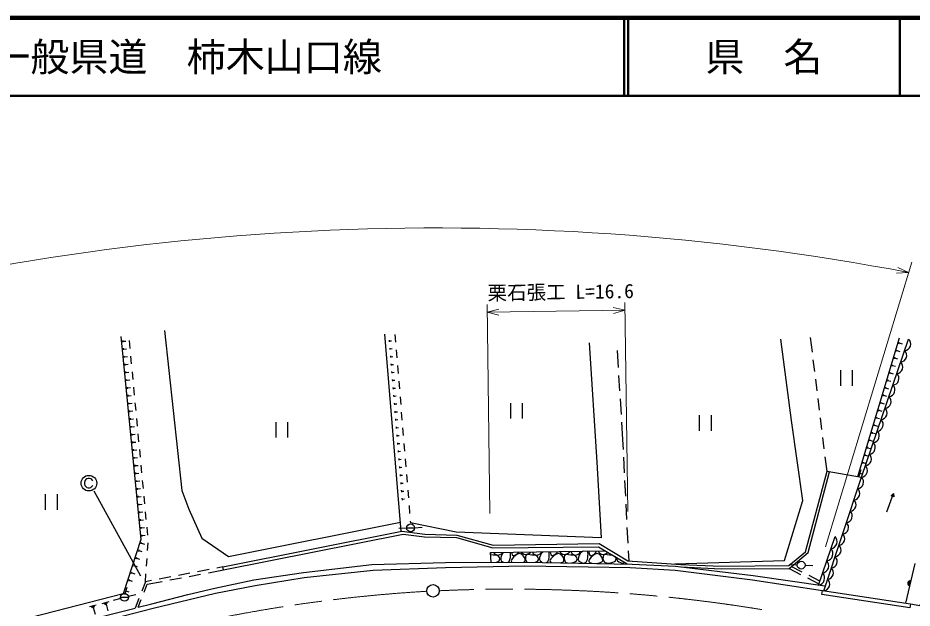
# Model space of a CAD drawing. Units: millimetres, scale not verified. Extents: x 40000 to 680000, y 20000 to 380000.
# Drawn here: x 220146 to 334593, y 304410 to 380000 of the extents above; entities that cross this region are included whole.
import ezdxf
from ezdxf.enums import TextEntityAlignment as Align

# ---------------------------------------------------------------- set-up
doc = ezdxf.new("R2010")
doc.units = ezdxf.units.MM
doc.header["$LTSCALE"] = 1000
doc.linetypes.add('CHAIN', pattern=[18.5, 12, -1.5, 3.5, -1.5])
for name, color, linetype, lineweight in [('M-BGD', 7, 'Continuous', 25), ('M-BGD-EXST', 7, 'Continuous', 25), ('M-BMK', 2, 'CHAIN', 13), ('M-BMK-SRVR', 3, 'Continuous', 25), ('M-STR-HTXT', 7, 'Continuous', 13), ('M-STR-STR1', 1, 'Continuous', 25), ('M-STR-STRC', 7, 'Continuous', 25), ('M-TTL', 2, 'Continuous', 140), ('M-TTL-LINE', 7, 'Continuous', 50)]:
    doc.layers.add(name, color=color, linetype=linetype, lineweight=lineweight)
doc.layers.add('M-TTL-TXT', color=7, linetype='Continuous')
doc.styles.add('ＭＳ ゴシック', font='')
doc.styles.get('ＭＳ ゴシック').set_extended_font_data('MS Gothic')

msp = doc.modelspace()

# ---------------------------------------------------------------- linework, layer by layer
at = {"layer": 'M-BGD'}
for p, q in [((269191, 314241), (267128, 339490)), ((268395, 339461), (268478, 338464)), ((321823, 337199), (321594, 339064)), ((327654, 321259), (332989, 339004)), ((233579, 338479), (233559, 338678)), ((233569, 338579), (233967, 338618)), ((233677, 337484), (233658, 337683)), ((233668, 337583), (234066, 337623)), ((234514, 337667), (234420, 338662)), ((267709, 338519), (267692, 338728)), ((267700, 338623), (267961, 338645)), ((267791, 337512), (267774, 337721)), ((267783, 337617), (268044, 337638)), ((332902, 338269), (332960, 338460)), ((332931, 338364), (333314, 338249)), ((233776, 336489), (233756, 336688)), ((233766, 336588), (234164, 336628)), ((234702, 335676), (234608, 336671)), ((267873, 336505), (267856, 336715)), ((267865, 336610), (268127, 336631)), ((268560, 337467), (268642, 336471)), ((297013, 335211), (296878, 337414)), ((332327, 336353), (332384, 336545)), ((332614, 337311), (332672, 337502)), ((332643, 337407), (333026, 337291)), ((233875, 335494), (233855, 335693)), ((233865, 335593), (234263, 335633)), ((267956, 335496), (267939, 335707)), ((267947, 335602), (268210, 335623)), ((268724, 335474), (268807, 334478)), ((322129, 334717), (321946, 336206)), ((332039, 335396), (332096, 335587)), ((332067, 335491), (332450, 335376)), ((332355, 336449), (332738, 336334)), ((233974, 334499), (233954, 334698)), ((233964, 334598), (234362, 334638)), ((234889, 333684), (234795, 334680)), ((268038, 334488), (268021, 334699)), ((268030, 334593), (268294, 334615)), ((297195, 332217), (297074, 334213)), ((325430, 334889), (325430, 332889)), ((326930, 334889), (326930, 332889)), ((331751, 334438), (331808, 334629)), ((331779, 334534), (332163, 334418)), ((234072, 333503), (234053, 333702)), ((234063, 333603), (234461, 333642)), ((268121, 333478), (268103, 333690)), ((268112, 333584), (268377, 333606)), ((268889, 333481), (268971, 332484)), ((322434, 332236), (322251, 333725)), ((331463, 333480), (331520, 333672)), ((331492, 333576), (331875, 333461)), ((234171, 332508), (234151, 332707)), ((234161, 332608), (234559, 332647)), ((235077, 331693), (234983, 332689)), ((268203, 332468), (268186, 332680)), ((268195, 332574), (268460, 332596)), ((331175, 332523), (331232, 332714)), ((331204, 332618), (331587, 332503)), ((234270, 331513), (234250, 331712)), ((234260, 331613), (234658, 331652)), ((268286, 331457), (268268, 331670)), ((268277, 331564), (268544, 331585)), ((269053, 331488), (269136, 330491)), ((297378, 329223), (297256, 331219)), ((322740, 329755), (322557, 331244)), ((330599, 330607), (330657, 330799)), ((330887, 331565), (330945, 331756)), ((330916, 331661), (331299, 331546)), ((234369, 330518), (234349, 330717)), ((234359, 330618), (234757, 330657)), ((234467, 329523), (234448, 329722)), ((234458, 329623), (234856, 329662)), ((235264, 329702), (235170, 330698)), ((268369, 330446), (268351, 330659)), ((268360, 330553), (268627, 330574)), ((268451, 329433), (268434, 329648)), ((283199, 330674), (283199, 328674)), ((284699, 330674), (284699, 328674)), ((330311, 329650), (330369, 329841)), ((330340, 329745), (330723, 329630)), ((330628, 330703), (331011, 330588)), ((234566, 328528), (234546, 328727)), ((234556, 328627), (234954, 328667)), ((235452, 327711), (235358, 328706)), ((268442, 329541), (268711, 329563)), ((268534, 328421), (268516, 328636)), ((268525, 328528), (268794, 328550)), ((269218, 329495), (269300, 328498)), ((307355, 329134), (307355, 327134)), ((308855, 329134), (308855, 327134)), ((323045, 327274), (322862, 328762)), ((330023, 328692), (330081, 328884)), ((330052, 328788), (330435, 328673)), ((234665, 327533), (234645, 327732)), ((234655, 327632), (235053, 327672)), ((253168, 328242), (253168, 326242)), ((254668, 328242), (254668, 326242)), ((268617, 327407), (268599, 327623)), ((268608, 327515), (268878, 327537)), ((269382, 327501), (269465, 326505)), ((297573, 326022), (297439, 328224)), ((329735, 327734), (329793, 327926)), ((329764, 327830), (330147, 327715)), ((234764, 326538), (234744, 326737)), ((234754, 326637), (235152, 326677)), ((235639, 325720), (235545, 326715)), ((268700, 326393), (268682, 326610)), ((268691, 326501), (268961, 326523)), ((323351, 324792), (323168, 326281)), ((329447, 326777), (329505, 326968)), ((329476, 326872), (329859, 326757)), ((234862, 325543), (234843, 325742)), ((234853, 325642), (235251, 325682)), ((268783, 325378), (268765, 325595)), ((268774, 325487), (269045, 325509)), ((269547, 325508), (269629, 324511)), ((297638, 324731), (297573, 326022)), ((328871, 324861), (328929, 325053)), ((329159, 325819), (329217, 326011)), ((329188, 325915), (329571, 325800)), ((234961, 324547), (234941, 324746)), ((234951, 324647), (235349, 324686)), ((235827, 323728), (235733, 324724)), ((268866, 324363), (268848, 324581)), ((268857, 324472), (269129, 324494)), ((328584, 323904), (328641, 324095)), ((328612, 323999), (328995, 323884)), ((328900, 324957), (329283, 324842)), ((235060, 323552), (235040, 323751)), ((235050, 323652), (235448, 323691)), ((235159, 322557), (235139, 322756)), ((268949, 323347), (268931, 323565)), ((268940, 323456), (269213, 323478)), ((269711, 323515), (269794, 322518)), ((297790, 321735), (297689, 323732)), ((323703, 321934), (323473, 323800)), ((328296, 322946), (328353, 323138)), ((328324, 323042), (328707, 322927)), ((235149, 322657), (235547, 322696)), ((235257, 321562), (235238, 321761)), ((235248, 321662), (235646, 321701)), ((236015, 321737), (235921, 322733)), ((269032, 322330), (269014, 322549)), ((269023, 322440), (269297, 322462)), ((323703, 321934), (328108, 321182)), ((327777, 321222), (328065, 322180)), ((327921, 321701), (328304, 321586)), ((235356, 320567), (235336, 320766)), ((235346, 320667), (235744, 320706)), ((236203, 319746), (236109, 320742)), ((269115, 321313), (269097, 321532)), ((269106, 321423), (269381, 321445)), ((269198, 320295), (269180, 320515)), ((269876, 321522), (269958, 320525)), ((297941, 318738), (297840, 320736)), ((235455, 319572), (235435, 319771)), ((235445, 319671), (235843, 319711)), ((269189, 320405), (269464, 320427)), ((269281, 319276), (269263, 319497)), ((269272, 319386), (269549, 319409)), ((270040, 319528), (270123, 318532)), ((223658, 318983), (223658, 316983)), ((225158, 318983), (225158, 316983)), ((235554, 318577), (235534, 318776)), ((235544, 318676), (235942, 318716)), ((236390, 317755), (236296, 318751)), ((269365, 318256), (269346, 318478)), ((269355, 318367), (269633, 318390)), ((331374, 316730), (332199, 319090)), ((331899, 318798), (332199, 319090)), ((332253, 318674), (331899, 318798)), ((332199, 319090), (332253, 318674)), ((235652, 317582), (235633, 317781)), ((235643, 317681), (236041, 317721)), ((270205, 317535), (270287, 316539)), ((298092, 315742), (297991, 317740)), ((235751, 316587), (235731, 316786)), ((235741, 316686), (236139, 316726)), ((236578, 315764), (236484, 316759)), ((235850, 315591), (235830, 315790)), ((235840, 315691), (236238, 315730)), ((235949, 314596), (235929, 314795)), ((235939, 314696), (236337, 314735)), ((236766, 313773), (236672, 314768)), ((270369, 315542), (270385, 315353)), ((298244, 312746), (298143, 314744)), ((236047, 313601), (236028, 313800)), ((236038, 313701), (236436, 313740)), ((235919, 312631), (235980, 312821)), ((235949, 312726), (236330, 312602)), ((236745, 311779), (236813, 312776)), ((322611, 307363), (324735, 313582)), ((235610, 311680), (235672, 311870)), ((235641, 311775), (236021, 311651)), ((280644, 311440), (280759, 311521)), ((281065, 311526), (281108, 311405)), ((281108, 311405), (281265, 311302)), ((281265, 311302), (281434, 311229)), ((281842, 311277), (282028, 311371)), ((282028, 311371), (282124, 311436)), ((282171, 311401), (282053, 311180)), ((282124, 311436), (282159, 311517)), ((282159, 311517), (282160, 311543)), ((282315, 311545), (282171, 311401)), ((283179, 311553), (283177, 311559)), ((283194, 311323), (283179, 311553)), ((283191, 311111), (283194, 311323)), ((283306, 311561), (283399, 311220)), ((283836, 311243), (284055, 311382)), ((284104, 311309), (283837, 311137)), ((284055, 311382), (284213, 311538)), ((284362, 311397), (284104, 311309)), ((284213, 311538), (284226, 311575)), ((284605, 311319), (284362, 311397)), ((284577, 311581), (284712, 311427)), ((284832, 311127), (284605, 311319)), ((284712, 311427), (284883, 311338)), ((284883, 311338), (285082, 311297)), ((285082, 311297), (285302, 311313)), ((285302, 311313), (285535, 311392)), ((285535, 311392), (285741, 311536)), ((285741, 311536), (285793, 311600)), ((285997, 311603), (286069, 311405)), ((286069, 311405), (286225, 311302)), ((286225, 311302), (286394, 311229)), ((286803, 311277), (286988, 311371)), ((286988, 311371), (287084, 311436)), ((287131, 311401), (287013, 311180)), ((287084, 311436), (287119, 311517)), ((287119, 311517), (287122, 311621)), ((287283, 311553), (287131, 311401)), ((287387, 311625), (287283, 311553)), ((288139, 311553), (288106, 311636)), ((288155, 311323), (288139, 311553)), ((288151, 311111), (288155, 311323)), ((288250, 311638), (288251, 311618)), ((288251, 311618), (288360, 311220)), ((288796, 311243), (289015, 311382)), ((289064, 311309), (288798, 311137)), ((289015, 311382), (289174, 311538)), ((289322, 311397), (289064, 311309)), ((289174, 311538), (289212, 311653)), ((289566, 311319), (289322, 311397)), ((289483, 311658), (289508, 311614)), ((289508, 311614), (289672, 311427)), ((289793, 311127), (289566, 311319)), ((289672, 311427), (289843, 311338)), ((289843, 311338), (290042, 311297)), ((290042, 311297), (290263, 311313)), ((290263, 311313), (290496, 311392)), ((290496, 311392), (290701, 311536)), ((290701, 311536), (290817, 311678)), ((290967, 311681), (290955, 311610)), ((290955, 311610), (291029, 311405)), ((291029, 311405), (291186, 311302)), ((291186, 311302), (291354, 311229)), ((291763, 311277), (291948, 311371)), ((291948, 311371), (292044, 311436)), ((292091, 311401), (291973, 311180)), ((292044, 311436), (292080, 311517)), ((292083, 311661), (292071, 311698)), ((292080, 311517), (292083, 311661)), ((292244, 311553), (292091, 311401)), ((292420, 311675), (292244, 311553)), ((292490, 311705), (292420, 311675)), ((293099, 311553), (293034, 311713)), ((293115, 311323), (293099, 311553)), ((293111, 311111), (293115, 311323)), ((293207, 311716), (293211, 311618)), ((293211, 311618), (293320, 311220)), ((293756, 311243), (293975, 311382)), ((294024, 311309), (293758, 311137)), ((293975, 311382), (294134, 311538)), ((294283, 311397), (294024, 311309)), ((294134, 311538), (294193, 311717)), ((294193, 311717), (294191, 311731)), ((294526, 311319), (294283, 311397)), ((294399, 311735), (294468, 311614)), ((294468, 311614), (294632, 311427)), ((294753, 311127), (294526, 311319)), ((294632, 311427), (294803, 311338)), ((294803, 311338), (295003, 311297)), ((295003, 311297), (295223, 311313)), ((295223, 311313), (295456, 311392)), ((295456, 311392), (295662, 311536)), ((295662, 311536), (295665, 311541)), ((298359, 310456), (298294, 311747)), ((235301, 310728), (235363, 310919)), ((235332, 310823), (235712, 310700)), ((236609, 309783), (236677, 310781)), ((280688, 311246), (280657, 311248)), ((280977, 311190), (280688, 311246)), ((281245, 311175), (280977, 311190)), ((281468, 311141), (281245, 311175)), ((281392, 310281), (281411, 310287)), ((281411, 310287), (281611, 310390)), ((281434, 311229), (281623, 311212)), ((281651, 311044), (281468, 311141)), ((281611, 310390), (281738, 310473)), ((281623, 311212), (281842, 311277)), ((281775, 310900), (281651, 311044)), ((281738, 310473), (281804, 310574)), ((281821, 310727), (281775, 310900)), ((281804, 310574), (281821, 310727)), ((281961, 310911), (281936, 310657)), ((281936, 310657), (282017, 310479)), ((282053, 311180), (281961, 310911)), ((282017, 310479), (282183, 310357)), ((282183, 310357), (282295, 310288)), ((282880, 310292), (283002, 310400)), ((283002, 310400), (283120, 310636)), ((283120, 310636), (283177, 310888)), ((283177, 310888), (283191, 311111)), ((283321, 310587), (283282, 310470)), ((283282, 310470), (283310, 310366)), ((283310, 310366), (283378, 310296)), ((283415, 310740), (283321, 310587)), ((283399, 311220), (283594, 311115)), ((283596, 310930), (283415, 310740)), ((283594, 311115), (283836, 311243)), ((283837, 311137), (283596, 310930)), ((285000, 310888), (284832, 311127)), ((284870, 310307), (284960, 310356)), ((284960, 310356), (285045, 310431)), ((285066, 310671), (285000, 310888)), ((285045, 310431), (285068, 310522)), ((285068, 310522), (285066, 310671)), ((285115, 310962), (285110, 310702)), ((285110, 310702), (285172, 310457)), ((285194, 311179), (285115, 310962)), ((285172, 310457), (285278, 310303)), ((285386, 311267), (285194, 311179)), ((285648, 311246), (285386, 311267)), ((285937, 311190), (285648, 311246)), ((286205, 311175), (285937, 311190)), ((286428, 311141), (286205, 311175)), ((286359, 310283), (286372, 310287)), ((286372, 310287), (286571, 310390)), ((286394, 311229), (286584, 311212)), ((286612, 311044), (286428, 311141)), ((286571, 310390), (286698, 310473)), ((286584, 311212), (286803, 311277)), ((286736, 310900), (286612, 311044)), ((286698, 310473), (286764, 310574)), ((286781, 310727), (286736, 310900)), ((286764, 310574), (286781, 310727)), ((286922, 310911), (286897, 310657)), ((286897, 310657), (286978, 310479)), ((287013, 311180), (286922, 310911)), ((286978, 310479), (287143, 310357)), ((287143, 310357), (287291, 310266)), ((287800, 310256), (287962, 310400)), ((287962, 310400), (288080, 310636)), ((288080, 310636), (288138, 310888)), ((288138, 310888), (288151, 311111)), ((288281, 310587), (288242, 310470)), ((288242, 310470), (288270, 310366)), ((288270, 310366), (288375, 310257)), ((288375, 310740), (288281, 310587)), ((288360, 311220), (288554, 311115)), ((288557, 310930), (288375, 310740)), ((288375, 310257), (288414, 310245)), ((288554, 311115), (288796, 311243)), ((288798, 311137), (288557, 310930)), ((289611, 310223), (289740, 310257)), ((289740, 310257), (289921, 310356)), ((289961, 310888), (289793, 311127)), ((289921, 310356), (290005, 310431)), ((290026, 310671), (289961, 310888)), ((290005, 310431), (290028, 310522)), ((290028, 310522), (290026, 310671)), ((290075, 310962), (290071, 310702)), ((290071, 310702), (290132, 310457)), ((290154, 311179), (290075, 310962)), ((290132, 310457), (290252, 310283)), ((290346, 311267), (290154, 311179)), ((290252, 310283), (290447, 310207)), ((290609, 311246), (290346, 311267)), ((290897, 311190), (290609, 311246)), ((291166, 311175), (290897, 311190)), ((291008, 310197), (291059, 310201)), ((291059, 310201), (291332, 310287)), ((291389, 311141), (291166, 311175)), ((291332, 310287), (291532, 310390)), ((291354, 311229), (291544, 311212)), ((291572, 311044), (291389, 311141)), ((291532, 310390), (291658, 310473)), ((291544, 311212), (291763, 311277)), ((291696, 310900), (291572, 311044)), ((291658, 310473), (291724, 310574)), ((291742, 310727), (291696, 310900)), ((291724, 310574), (291742, 310727)), ((291882, 310911), (291857, 310657)), ((291857, 310657), (291938, 310479)), ((291973, 311180), (291882, 310911)), ((291938, 310479), (292103, 310357)), ((292103, 310357), (292291, 310241)), ((292291, 310241), (292499, 310182)), ((292499, 310182), (292727, 310228)), ((292727, 310228), (292923, 310400)), ((292923, 310400), (293041, 310636)), ((293041, 310636), (293098, 310888)), ((293098, 310888), (293111, 311111)), ((293241, 310587), (293203, 310470)), ((293203, 310470), (293230, 310366)), ((293230, 310366), (293335, 310257)), ((293335, 310740), (293241, 310587)), ((293320, 311220), (293515, 311115)), ((293517, 310930), (293335, 310740)), ((293335, 310257), (293591, 310175)), ((293515, 311115), (293756, 311243)), ((293758, 311137), (293517, 310930)), ((293591, 310175), (293976, 310145)), ((293976, 310145), (294383, 310172)), ((294383, 310172), (294701, 310257)), ((294701, 310257), (294881, 310356)), ((294921, 310888), (294753, 311127)), ((294881, 310356), (294965, 310431)), ((294987, 310671), (294921, 310888)), ((294965, 310431), (294989, 310522)), ((294989, 310522), (294987, 310671)), ((295036, 310962), (295031, 310702)), ((295031, 310702), (295092, 310457)), ((295115, 311179), (295036, 310962)), ((295092, 310457), (295213, 310283)), ((295306, 311267), (295115, 311179)), ((295213, 310283), (295423, 310201)), ((295569, 311246), (295306, 311267)), ((295423, 310201), (295711, 310173)), ((295857, 311190), (295569, 311246)), ((295711, 310173), (296019, 310201)), ((296126, 311175), (295857, 311190)), ((296019, 310201), (296292, 310287)), ((296331, 311143), (296126, 311175)), ((296292, 310287), (296492, 310390)), ((296492, 310390), (296619, 310473)), ((296656, 310900), (296568, 311003)), ((296619, 310473), (296685, 310574)), ((296702, 310727), (296656, 310900)), ((296685, 310574), (296702, 310727)), ((296835, 310843), (296817, 310657)), ((296817, 310657), (296898, 310479)), ((296898, 310479), (297063, 310357)), ((297063, 310357), (297251, 310241)), ((297251, 310241), (297460, 310182)), ((297460, 310182), (297687, 310228)), ((297687, 310228), (297760, 310292)), ((234684, 308826), (234745, 309016)), ((234992, 309777), (235054, 309967)), ((235023, 309872), (235404, 309749)), ((244626, 309352), (243153, 309070)), ((244520, 308947), (246449, 309313)), ((246396, 309692), (245608, 309541)), ((246449, 309313), (246396, 309692)), ((318842, 309484), (320310, 308733)), ((320512, 309022), (319132, 309725)), ((334941, 310112), (333751, 305041)), ((234375, 307875), (234437, 308065)), ((234406, 307970), (234786, 307847)), ((234714, 308921), (235095, 308798)), ((236473, 307788), (236541, 308786)), ((237260, 307939), (236473, 307788)), ((239716, 308410), (238242, 308128)), ((239608, 308015), (241081, 308294)), ((242171, 308881), (240698, 308599)), ((242064, 308481), (243537, 308760)), ((321200, 308278), (322668, 307528)), ((322783, 307867), (321403, 308569)), ((233819, 306163), (234128, 307114)), ((236473, 307788), (235992, 306566)), ((236304, 306455), (236696, 307462)), ((236696, 307462), (238625, 307828)), ((233622, 306227), (213488, 301056)), ((233973, 306638), (234354, 306515)), ((235626, 305635), (235145, 304413)), ((229314, 304604), (230172, 304825)), ((229556, 304552), (229985, 304662)), ((229691, 304472), (229905, 304527)), ((229798, 304500), (230019, 303641)), ((230944, 305023), (231809, 305245)), ((231188, 304970), (231621, 305081)), ((231324, 304890), (231540, 304945)), ((231432, 304917), (231654, 304052)), ((235550, 304515), (235942, 305523))]:
    msp.add_line(p, q, dxfattribs=at)
for points in [[(238905, 339943), (241145, 319489), (242026, 317086), (243694, 313355), (247113, 311030), (269094, 315428)], [(233301, 339181), (235881, 313184), (233622, 306227)], [(304224, 310065), (318278, 310506), (320589, 318195), (319177, 328440), (317808, 338863)], [(323294, 306637), (328108, 321182), (334148, 338862)], [(293255, 338385), (294238, 323100), (294813, 313417), (276235, 314149), (270385, 315353)], [(334382, 304945), (335602, 304759), (335688, 305010), (336038, 310782), (336920, 313998), (337886, 316894), (338678, 319381), (340589, 326677)], [(246396, 309692), (269294, 314262), (272212, 313866), (276313, 313770), (280963, 312478), (294528, 312685), (298205, 310466), (305012, 310013), (310160, 309770), (318797, 309860), (320930, 311629), (323703, 321934)], [(304996, 309694), (310153, 309452), (318842, 309484), (321310, 311530), (324002, 321883)], [(246449, 309313), (269465, 313900), (272188, 313548), (276265, 313452), (280926, 312119), (294465, 312257), (298141, 310064)], [(280724, 310276), (280638, 311519), (295316, 311749)], [(235550, 304515), (237308, 304957), (241882, 306170), (245336, 306970), (250352, 308036), (256683, 308957), (265439, 309991), (274876, 310234), (285028, 310308), (298769, 310053), (304316, 309776), (314234, 308584), (323427, 307244)], [(201120, 293211), (223625, 300690), (228199, 302005), (237443, 304415), (245454, 306319), (250513, 307307), (256771, 308349), (265635, 309274), (274883, 309623), (285041, 309822), (298519, 309605), (304283, 309263), (314158, 308031), (323107, 306665)], [(215094, 298526), (223448, 301287), (228022, 302624), (235145, 304413)]]:
    msp.add_lwpolyline(points, dxfattribs=at)
for centre, radius, start, end in [((333559, 338240), 856, 275.71449, 46.56418), ((333056, 336767), 856, 275.71449, 46.56418), ((332552, 335293), 856, 275.71449, 46.56418), ((332049, 333820), 856, 275.71449, 46.56418), ((331546, 332347), 856, 275.71449, 46.56418), ((331042, 330873), 856, 275.71449, 46.56418), ((330539, 329400), 856, 275.71449, 46.56418), ((330036, 327927), 856, 275.71449, 46.56418), ((329533, 326454), 856, 275.71449, 46.56418), ((329029, 324980), 856, 275.71449, 46.56418), ((328526, 323507), 856, 275.71449, 46.56418), ((328023, 322034), 856, 275.71449, 46.56418), ((327547, 320560), 837, 275.42155, 47.95083), ((327066, 319106), 837, 275.42155, 47.95083), ((326585, 317651), 837, 275.42155, 47.95083), ((326103, 316197), 837, 275.42155, 47.95083), ((325622, 314742), 837, 275.42155, 47.95083), ((325140, 313288), 837, 275.42155, 47.95083), ((324068, 312942), 925, 278.48593, 43.8059), ((324659, 311833), 837, 275.42155, 47.95083), ((323537, 311387), 925, 278.48593, 43.8059), ((323006, 309832), 925, 278.48593, 43.8059), ((324177, 310379), 837, 275.42155, 47.95083), ((323696, 308924), 837, 275.42155, 47.95083), ((322475, 308278), 925, 278.48593, 43.8059), ((323215, 307470), 837, 275.42155, 47.95083), ((334399, 307564), 354, 85.59465, 247.99983), ((334399, 307564), 283, 87.81869, 245.77579), ((334399, 307564), 212, 91.56502, 242.02947), ((334399, 307564), 142, 99.27675, 234.31774), ((334399, 307564), 100, 109.59441, 224.00007)]:
    msp.add_arc(centre, radius, start, end, dxfattribs=at)
at = {"layer": 'M-BGD-EXST'}
for p, q in [((270904, 314710), (271903, 314763)), ((269906, 314658), (268907, 314605)), ((269905, 314684), (270905, 314684)), ((319898, 309927), (318899, 309961)), ((320898, 309895), (321897, 309864)), ((233313, 305662), (232351, 305391)), ((233295, 305797), (234295, 305797)), ((234279, 305923), (235246, 306174))]:
    msp.add_line(p, q, dxfattribs=at)
for centre in [(270405, 314684), (320398, 309910), (233795, 305797)]:
    msp.add_circle(centre, 500, dxfattribs=at)
at = {"layer": 'M-BMK'}
for centre, radius, start, end in [((283154, 107818), 199025, 80.69314, 92.61386), ((283827, 114297), 192606, 93.37758, 109.90804)]:
    msp.add_arc(centre, radius, start, end, dxfattribs=at)
at = {"layer": 'M-BMK-SRVR'}
msp.add_circle((273278, 306627), 800, dxfattribs=at)
at = {"layer": 'M-STR-HTXT'}
for p, q in [((323498, 312244), (334547, 348716)), ((334149, 347400), (332745, 348049)), ((334149, 347400), (332605, 347312)), ((298222, 316768), (297844, 343551)), ((280568, 316519), (280189, 343302)), ((280203, 342302), (281698, 342698)), ((280203, 342302), (297858, 342551)), ((280203, 342302), (281709, 341948)), ((297858, 342551), (296353, 342905)), ((297858, 342551), (296364, 342155))]:
    msp.add_line(p, q, dxfattribs=at)
msp.add_arc((273746, 30075), 323022, 79.22279, 106.46421, dxfattribs=at)
at = {"layer": 'M-STR-STR1'}
msp.add_lwpolyline([(323107, 306665), (334382, 304945), (334303, 304427), (323028, 306147)], close=True, dxfattribs=at)
at = {"layer": 'M-STR-STRC'}
for p, q in [((228731, 320715), (228681, 320515)), ((228681, 320515), (228681, 320315)), ((228831, 320865), (228731, 320715)), ((228981, 320965), (228831, 320865)), ((229131, 321015), (228981, 320965)), ((229331, 321015), (229131, 321015)), ((229481, 320965), (229331, 321015)), ((229631, 320865), (229481, 320965)), ((229731, 320715), (229631, 320865)), ((228681, 320315), (228731, 320115)), ((228731, 320115), (228831, 319965)), ((228831, 319965), (228981, 319865)), ((228981, 319865), (229131, 319815)), ((229131, 319815), (229331, 319815)), ((229331, 319815), (229481, 319865)), ((229481, 319865), (229631, 319965)), ((229631, 319965), (229731, 320115)), ((235869, 308491), (229889, 319406))]:
    msp.add_line(p, q, dxfattribs=at)
msp.add_circle((229231, 320415), 1000, dxfattribs=at)
at = {"layer": 'M-TTL'}
msp.add_line((680000, 380000), (40000, 380000), dxfattribs=at)
at = {"layer": 'M-TTL-LINE'}
for p, q in [((297750, 380000), (297750, 370000)), ((298250, 380000), (298250, 370000)), ((333000, 380000), (333000, 370000)), ((40000, 370000), (680000, 370000))]:
    msp.add_line(p, q, dxfattribs=at)

# ---------------------------------------------------------------- texts
at = {"layer": 'M-STR-HTXT', "style": 'ＭＳ ゴシック'}
msp.add_text(' 栗石張工 L=16.6', height=1833, rotation=0.809, dxfattribs=at).set_placement((289017, 343426), align=Align.BOTTOM_CENTER)
at = {"layer": 'M-TTL-TXT', "style": 'ＭＳ ゴシック'}
msp.add_text('一般県道\u3000柿木山口線', height=3666, dxfattribs=at).set_placement((216734, 375000), align=Align.MIDDLE_LEFT)
msp.add_text('県\u3000名', height=3666, dxfattribs=at).set_placement((315625, 375000), align=Align.MIDDLE_CENTER)

doc.saveas('drawing.dxf')
